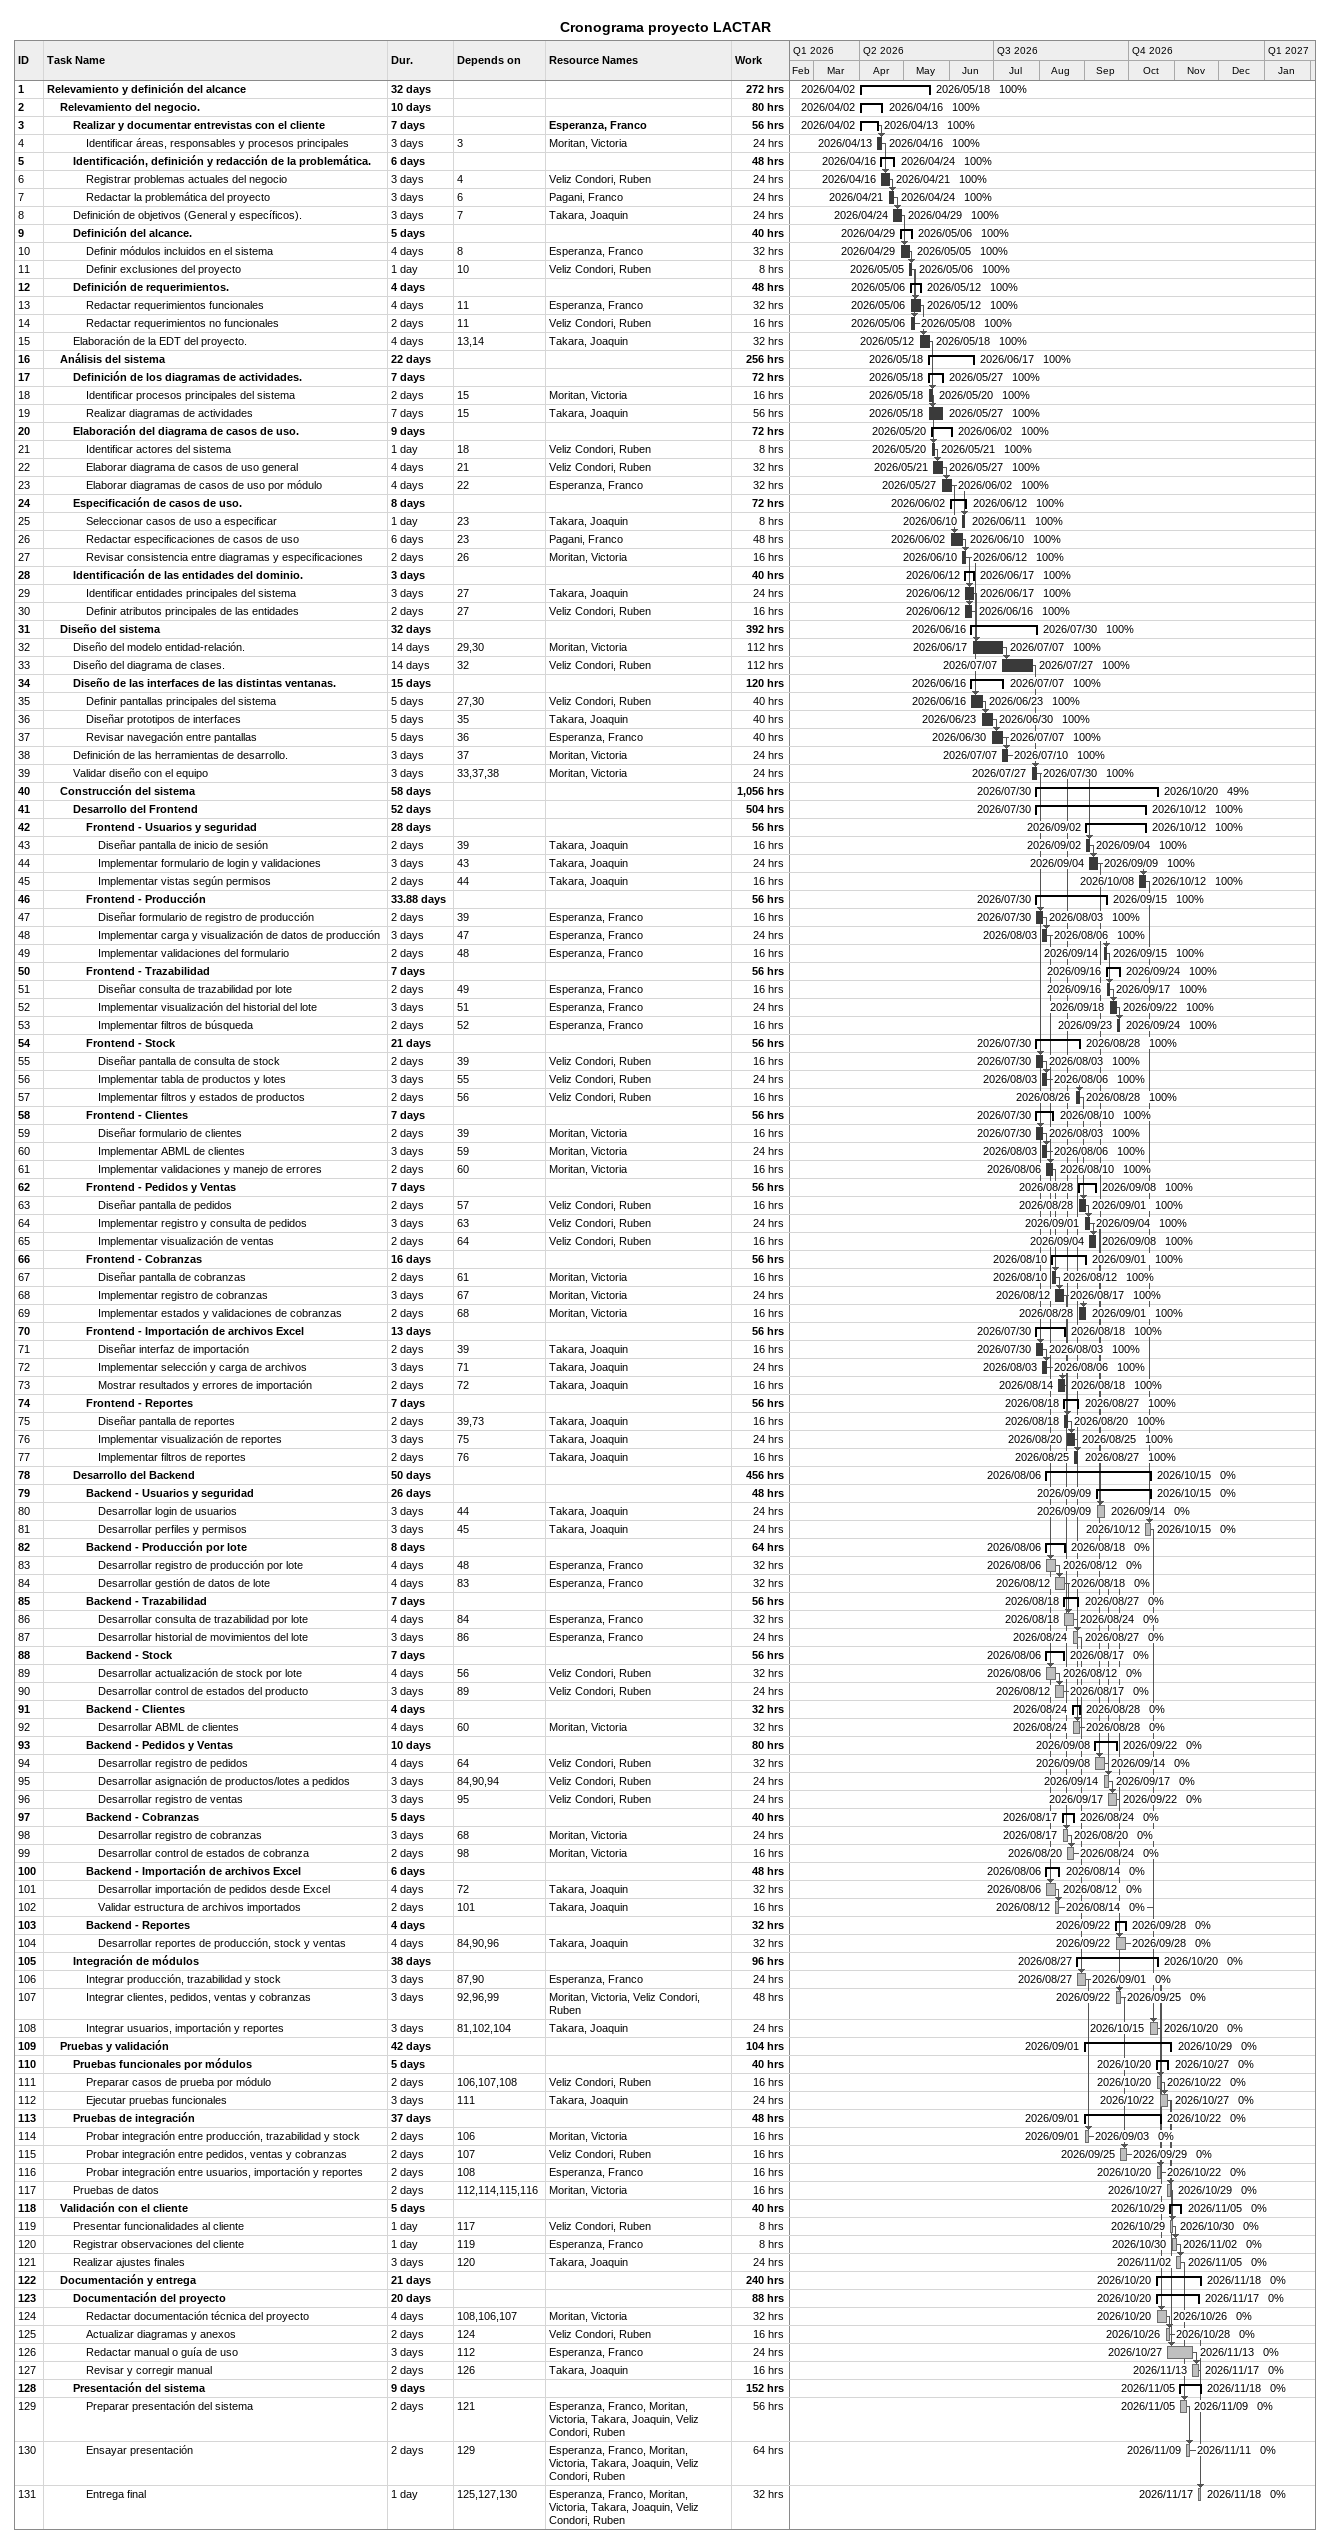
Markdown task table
Cronograma proyecto LACTAR

| ID | Level | Task | Duration | Start | Finish | Predecessors | Resources | % complete | Work (h) |
|---|---|---|---|---|---|---|---|---|---|
| 1 | 1 | **Relevamiento y definición del alcance** | 32d | 2026-04-02 | 2026-05-18 |  |  | 100 | 272 |
| 2 | 2 | **Relevamiento del negocio.** | 10d | 2026-04-02 | 2026-04-16 |  |  | 100 | 80 |
| 3 | 3 | **Realizar y documentar entrevistas con el cliente** | 7d | 2026-04-02 | 2026-04-13 |  | Esperanza, Franco | 100 | 56 |
| 4 | 4 | Identificar áreas, responsables y procesos principales | 3d | 2026-04-13 | 2026-04-16 | 3 | Moritan, Victoria | 100 | 24 |
| 5 | 3 | **Identificación, definición y redacción de la problemática.** | 6d | 2026-04-16 | 2026-04-24 |  |  | 100 | 48 |
| 6 | 4 | Registrar problemas actuales del negocio | 3d | 2026-04-16 | 2026-04-21 | 4 | Veliz Condori, Ruben | 100 | 24 |
| 7 | 4 | Redactar la problemática del proyecto | 3d | 2026-04-21 | 2026-04-24 | 6 | Pagani, Franco | 100 | 24 |
| 8 | 3 | Definición de objetivos (General y específicos). | 3d | 2026-04-24 | 2026-04-29 | 7 | Takara, Joaquin | 100 | 24 |
| 9 | 3 | **Definición del alcance.** | 5d | 2026-04-29 | 2026-05-06 |  |  | 100 | 40 |
| 10 | 4 | Definir módulos incluidos en el sistema | 4d | 2026-04-29 | 2026-05-05 | 8 | Esperanza, Franco | 100 | 32 |
| 11 | 4 | Definir exclusiones del proyecto | 1d | 2026-05-05 | 2026-05-06 | 10 | Veliz Condori, Ruben | 100 | 8 |
| 12 | 3 | **Definición de requerimientos.** | 4d | 2026-05-06 | 2026-05-12 |  |  | 100 | 48 |
| 13 | 4 | Redactar requerimientos funcionales | 4d | 2026-05-06 | 2026-05-12 | 11 | Esperanza, Franco | 100 | 32 |
| 14 | 4 | Redactar requerimientos no funcionales | 2d | 2026-05-06 | 2026-05-08 | 11 | Veliz Condori, Ruben | 100 | 16 |
| 15 | 3 | Elaboración de la EDT del proyecto. | 4d | 2026-05-12 | 2026-05-18 | 13, 14 | Takara, Joaquin | 100 | 32 |
| 16 | 2 | **Análisis del sistema** | 22d | 2026-05-18 | 2026-06-17 |  |  | 100 | 256 |
| 17 | 3 | **Definición de los diagramas de actividades.** | 7d | 2026-05-18 | 2026-05-27 |  |  | 100 | 72 |
| 18 | 4 | Identificar procesos principales del sistema | 2d | 2026-05-18 | 2026-05-20 | 15 | Moritan, Victoria | 100 | 16 |
| 19 | 4 | Realizar diagramas de actividades | 7d | 2026-05-18 | 2026-05-27 | 15 | Takara, Joaquin | 100 | 56 |
| 20 | 3 | **Elaboración del diagrama de casos de uso.** | 9d | 2026-05-20 | 2026-06-02 |  |  | 100 | 72 |
| 21 | 4 | Identificar actores del sistema | 1d | 2026-05-20 | 2026-05-21 | 18 | Veliz Condori, Ruben | 100 | 8 |
| 22 | 4 | Elaborar diagrama de casos de uso general | 4d | 2026-05-21 | 2026-05-27 | 21 | Veliz Condori, Ruben | 100 | 32 |
| 23 | 4 | Elaborar diagramas de casos de uso por módulo | 4d | 2026-05-27 | 2026-06-02 | 22 | Esperanza, Franco | 100 | 32 |
| 24 | 3 | **Especificación de casos de uso.** | 8d | 2026-06-02 | 2026-06-12 |  |  | 100 | 72 |
| 25 | 4 | Seleccionar casos de uso a especificar | 1d | 2026-06-10 | 2026-06-11 | 23 | Takara, Joaquin | 100 | 8 |
| 26 | 4 | Redactar especificaciones de casos de uso | 6d | 2026-06-02 | 2026-06-10 | 23 | Pagani, Franco | 100 | 48 |
| 27 | 4 | Revisar consistencia entre diagramas y especificaciones | 2d | 2026-06-10 | 2026-06-12 | 26 | Moritan, Victoria | 100 | 16 |
| 28 | 3 | **Identificación de las entidades del dominio.** | 3d | 2026-06-12 | 2026-06-17 |  |  | 100 | 40 |
| 29 | 4 | Identificar entidades principales del sistema | 3d | 2026-06-12 | 2026-06-17 | 27 | Takara, Joaquin | 100 | 24 |
| 30 | 4 | Definir atributos principales de las entidades | 2d | 2026-06-12 | 2026-06-16 | 27 | Veliz Condori, Ruben | 100 | 16 |
| 31 | 2 | **Diseño del sistema** | 32d | 2026-06-16 | 2026-07-30 |  |  | 100 | 392 |
| 32 | 3 | Diseño del modelo entidad-relación. | 14d | 2026-06-17 | 2026-07-07 | 29, 30 | Moritan, Victoria | 100 | 112 |
| 33 | 3 | Diseño del diagrama de clases. | 14d | 2026-07-07 | 2026-07-27 | 32 | Veliz Condori, Ruben | 100 | 112 |
| 34 | 3 | **Diseño de las interfaces de las distintas ventanas.** | 15d | 2026-06-16 | 2026-07-07 |  |  | 100 | 120 |
| 35 | 4 | Definir pantallas principales del sistema | 5d | 2026-06-16 | 2026-06-23 | 27, 30 | Veliz Condori, Ruben | 100 | 40 |
| 36 | 4 | Diseñar prototipos de interfaces | 5d | 2026-06-23 | 2026-06-30 | 35 | Takara, Joaquin | 100 | 40 |
| 37 | 4 | Revisar navegación entre pantallas | 5d | 2026-06-30 | 2026-07-07 | 36 | Esperanza, Franco | 100 | 40 |
| 38 | 3 | Definición de las herramientas de desarrollo. | 3d | 2026-07-07 | 2026-07-10 | 37 | Moritan, Victoria | 100 | 24 |
| 39 | 3 | Validar diseño con el equipo | 3d | 2026-07-27 | 2026-07-30 | 33, 37, 38 | Moritan, Victoria | 100 | 24 |
| 40 | 2 | **Construcción del sistema** | 58d | 2026-07-30 | 2026-10-20 |  |  | 49 | 1056 |
| 41 | 3 | **Desarrollo del Frontend** | 52d | 2026-07-30 | 2026-10-12 |  |  | 100 | 504 |
| 42 | 4 | **Frontend - Usuarios y seguridad** | 28d | 2026-09-02 | 2026-10-12 |  |  | 100 | 56 |
| 43 | 5 | Diseñar pantalla de inicio de sesión | 2d | 2026-09-02 | 2026-09-04 | 39 | Takara, Joaquin | 100 | 16 |
| 44 | 5 | Implementar formulario de login y validaciones | 3d | 2026-09-04 | 2026-09-09 | 43 | Takara, Joaquin | 100 | 24 |
| 45 | 5 | Implementar vistas según permisos | 2d | 2026-10-08 | 2026-10-12 | 44 | Takara, Joaquin | 100 | 16 |
| 46 | 4 | **Frontend - Producción** | 33.88d | 2026-07-30 | 2026-09-15 |  |  | 100 | 56 |
| 47 | 5 | Diseñar formulario de registro de producción | 2d | 2026-07-30 | 2026-08-03 | 39 | Esperanza, Franco | 100 | 16 |
| 48 | 5 | Implementar carga y visualización de datos de producción | 3d | 2026-08-03 | 2026-08-06 | 47 | Esperanza, Franco | 100 | 24 |
| 49 | 5 | Implementar validaciones del formulario | 2d | 2026-09-14 | 2026-09-15 | 48 | Esperanza, Franco | 100 | 16 |
| 50 | 4 | **Frontend - Trazabilidad** | 7d | 2026-09-16 | 2026-09-24 |  |  | 100 | 56 |
| 51 | 5 | Diseñar consulta de trazabilidad por lote | 2d | 2026-09-16 | 2026-09-17 | 49 | Esperanza, Franco | 100 | 16 |
| 52 | 5 | Implementar visualización del historial del lote | 3d | 2026-09-18 | 2026-09-22 | 51 | Esperanza, Franco | 100 | 24 |
| 53 | 5 | Implementar filtros de búsqueda | 2d | 2026-09-23 | 2026-09-24 | 52 | Esperanza, Franco | 100 | 16 |
| 54 | 4 | **Frontend - Stock** | 21d | 2026-07-30 | 2026-08-28 |  |  | 100 | 56 |
| 55 | 5 | Diseñar pantalla de consulta de stock | 2d | 2026-07-30 | 2026-08-03 | 39 | Veliz Condori, Ruben | 100 | 16 |
| 56 | 5 | Implementar tabla de productos y lotes | 3d | 2026-08-03 | 2026-08-06 | 55 | Veliz Condori, Ruben | 100 | 24 |
| 57 | 5 | Implementar filtros y estados de productos | 2d | 2026-08-26 | 2026-08-28 | 56 | Veliz Condori, Ruben | 100 | 16 |
| 58 | 4 | **Frontend - Clientes** | 7d | 2026-07-30 | 2026-08-10 |  |  | 100 | 56 |
| 59 | 5 | Diseñar formulario de clientes | 2d | 2026-07-30 | 2026-08-03 | 39 | Moritan, Victoria | 100 | 16 |
| 60 | 5 | Implementar ABML de clientes | 3d | 2026-08-03 | 2026-08-06 | 59 | Moritan, Victoria | 100 | 24 |
| 61 | 5 | Implementar validaciones y manejo de errores | 2d | 2026-08-06 | 2026-08-10 | 60 | Moritan, Victoria | 100 | 16 |
| 62 | 4 | **Frontend - Pedidos y Ventas** | 7d | 2026-08-28 | 2026-09-08 |  |  | 100 | 56 |
| 63 | 5 | Diseñar pantalla de pedidos | 2d | 2026-08-28 | 2026-09-01 | 57 | Veliz Condori, Ruben | 100 | 16 |
| 64 | 5 | Implementar registro y consulta de pedidos | 3d | 2026-09-01 | 2026-09-04 | 63 | Veliz Condori, Ruben | 100 | 24 |
| 65 | 5 | Implementar visualización de ventas | 2d | 2026-09-04 | 2026-09-08 | 64 | Veliz Condori, Ruben | 100 | 16 |
| 66 | 4 | **Frontend - Cobranzas** | 16d | 2026-08-10 | 2026-09-01 |  |  | 100 | 56 |
| 67 | 5 | Diseñar pantalla de cobranzas | 2d | 2026-08-10 | 2026-08-12 | 61 | Moritan, Victoria | 100 | 16 |
| 68 | 5 | Implementar registro de cobranzas | 3d | 2026-08-12 | 2026-08-17 | 67 | Moritan, Victoria | 100 | 24 |
| 69 | 5 | Implementar estados y validaciones de cobranzas | 2d | 2026-08-28 | 2026-09-01 | 68 | Moritan, Victoria | 100 | 16 |
| 70 | 4 | **Frontend - Importación de archivos Excel** | 13d | 2026-07-30 | 2026-08-18 |  |  | 100 | 56 |
| 71 | 5 | Diseñar interfaz de importación | 2d | 2026-07-30 | 2026-08-03 | 39 | Takara, Joaquin | 100 | 16 |
| 72 | 5 | Implementar selección y carga de archivos | 3d | 2026-08-03 | 2026-08-06 | 71 | Takara, Joaquin | 100 | 24 |
| 73 | 5 | Mostrar resultados y errores de importación | 2d | 2026-08-14 | 2026-08-18 | 72 | Takara, Joaquin | 100 | 16 |
| 74 | 4 | **Frontend - Reportes** | 7d | 2026-08-18 | 2026-08-27 |  |  | 100 | 56 |
| 75 | 5 | Diseñar pantalla de reportes | 2d | 2026-08-18 | 2026-08-20 | 39, 73 | Takara, Joaquin | 100 | 16 |
| 76 | 5 | Implementar visualización de reportes | 3d | 2026-08-20 | 2026-08-25 | 75 | Takara, Joaquin | 100 | 24 |
| 77 | 5 | Implementar filtros de reportes | 2d | 2026-08-25 | 2026-08-27 | 76 | Takara, Joaquin | 100 | 16 |
| 78 | 3 | **Desarrollo del Backend** | 50d | 2026-08-06 | 2026-10-15 |  |  | 0 | 456 |
| 79 | 4 | **Backend - Usuarios y seguridad** | 26d | 2026-09-09 | 2026-10-15 |  |  | 0 | 48 |
| 80 | 5 | Desarrollar login de usuarios | 3d | 2026-09-09 | 2026-09-14 | 44 | Takara, Joaquin | 0 | 24 |
| 81 | 5 | Desarrollar perfiles y permisos | 3d | 2026-10-12 | 2026-10-15 | 45 | Takara, Joaquin | 0 | 24 |
| 82 | 4 | **Backend - Producción por lote** | 8d | 2026-08-06 | 2026-08-18 |  |  | 0 | 64 |
| 83 | 5 | Desarrollar registro de producción por lote | 4d | 2026-08-06 | 2026-08-12 | 48 | Esperanza, Franco | 0 | 32 |
| 84 | 5 | Desarrollar gestión de datos de lote | 4d | 2026-08-12 | 2026-08-18 | 83 | Esperanza, Franco | 0 | 32 |
| 85 | 4 | **Backend - Trazabilidad** | 7d | 2026-08-18 | 2026-08-27 |  |  | 0 | 56 |
| 86 | 5 | Desarrollar consulta de trazabilidad por lote | 4d | 2026-08-18 | 2026-08-24 | 84 | Esperanza, Franco | 0 | 32 |
| 87 | 5 | Desarrollar historial de movimientos del lote | 3d | 2026-08-24 | 2026-08-27 | 86 | Esperanza, Franco | 0 | 24 |
| 88 | 4 | **Backend - Stock** | 7d | 2026-08-06 | 2026-08-17 |  |  | 0 | 56 |
| 89 | 5 | Desarrollar actualización de stock por lote | 4d | 2026-08-06 | 2026-08-12 | 56 | Veliz Condori, Ruben | 0 | 32 |
| 90 | 5 | Desarrollar control de estados del producto | 3d | 2026-08-12 | 2026-08-17 | 89 | Veliz Condori, Ruben | 0 | 24 |
| 91 | 4 | **Backend - Clientes** | 4d | 2026-08-24 | 2026-08-28 |  |  | 0 | 32 |
| 92 | 5 | Desarrollar ABML de clientes | 4d | 2026-08-24 | 2026-08-28 | 60 | Moritan, Victoria | 0 | 32 |
| 93 | 4 | **Backend - Pedidos y Ventas** | 10d | 2026-09-08 | 2026-09-22 |  |  | 0 | 80 |
| 94 | 5 | Desarrollar registro de pedidos | 4d | 2026-09-08 | 2026-09-14 | 64 | Veliz Condori, Ruben | 0 | 32 |
| 95 | 5 | Desarrollar asignación de productos/lotes a pedidos | 3d | 2026-09-14 | 2026-09-17 | 84, 90, 94 | Veliz Condori, Ruben | 0 | 24 |
| 96 | 5 | Desarrollar registro de ventas | 3d | 2026-09-17 | 2026-09-22 | 95 | Veliz Condori, Ruben | 0 | 24 |
| 97 | 4 | **Backend - Cobranzas** | 5d | 2026-08-17 | 2026-08-24 |  |  | 0 | 40 |
| 98 | 5 | Desarrollar registro de cobranzas | 3d | 2026-08-17 | 2026-08-20 | 68 | Moritan, Victoria | 0 | 24 |
| 99 | 5 | Desarrollar control de estados de cobranza | 2d | 2026-08-20 | 2026-08-24 | 98 | Moritan, Victoria | 0 | 16 |
| 100 | 4 | **Backend - Importación de archivos Excel** | 6d | 2026-08-06 | 2026-08-14 |  |  | 0 | 48 |
| 101 | 5 | Desarrollar importación de pedidos desde Excel | 4d | 2026-08-06 | 2026-08-12 | 72 | Takara, Joaquin | 0 | 32 |
| 102 | 5 | Validar estructura de archivos importados | 2d | 2026-08-12 | 2026-08-14 | 101 | Takara, Joaquin | 0 | 16 |
| 103 | 4 | **Backend - Reportes** | 4d | 2026-09-22 | 2026-09-28 |  |  | 0 | 32 |
| 104 | 5 | Desarrollar reportes de producción, stock y ventas | 4d | 2026-09-22 | 2026-09-28 | 84, 90, 96 | Takara, Joaquin | 0 | 32 |
| 105 | 3 | **Integración de módulos** | 38d | 2026-08-27 | 2026-10-20 |  |  | 0 | 96 |
| 106 | 4 | Integrar producción, trazabilidad y stock | 3d | 2026-08-27 | 2026-09-01 | 87, 90 | Esperanza, Franco | 0 | 24 |
| 107 | 4 | Integrar clientes, pedidos, ventas y cobranzas | 3d | 2026-09-22 | 2026-09-25 | 92, 96, 99 | Moritan, Victoria, Veliz Condori, Ruben | 0 | 48 |
| 108 | 4 | Integrar usuarios, importación y reportes | 3d | 2026-10-15 | 2026-10-20 | 81, 102, 104 | Takara, Joaquin | 0 | 24 |
| 109 | 2 | **Pruebas y validación** | 42d | 2026-09-01 | 2026-10-29 |  |  | 0 | 104 |
| 110 | 3 | **Pruebas funcionales por módulos** | 5d | 2026-10-20 | 2026-10-27 |  |  | 0 | 40 |
| 111 | 4 | Preparar casos de prueba por módulo | 2d | 2026-10-20 | 2026-10-22 | 106, 107, 108 | Veliz Condori, Ruben | 0 | 16 |
| 112 | 4 | Ejecutar pruebas funcionales | 3d | 2026-10-22 | 2026-10-27 | 111 | Takara, Joaquin | 0 | 24 |
| 113 | 3 | **Pruebas de integración** | 37d | 2026-09-01 | 2026-10-22 |  |  | 0 | 48 |
| 114 | 4 | Probar integración entre producción, trazabilidad y stock | 2d | 2026-09-01 | 2026-09-03 | 106 | Moritan, Victoria | 0 | 16 |
| 115 | 4 | Probar integración entre pedidos, ventas y cobranzas | 2d | 2026-09-25 | 2026-09-29 | 107 | Veliz Condori, Ruben | 0 | 16 |
| 116 | 4 | Probar integración entre usuarios, importación y reportes | 2d | 2026-10-20 | 2026-10-22 | 108 | Esperanza, Franco | 0 | 16 |
| 117 | 3 | Pruebas de datos | 2d | 2026-10-27 | 2026-10-29 | 112, 114, 115, 116 | Moritan, Victoria | 0 | 16 |
| 118 | 2 | **Validación con el cliente** | 5d | 2026-10-29 | 2026-11-05 |  |  | 0 | 40 |
| 119 | 3 | Presentar funcionalidades al cliente | 1d | 2026-10-29 | 2026-10-30 | 117 | Veliz Condori, Ruben | 0 | 8 |
| 120 | 3 | Registrar observaciones del cliente | 1d | 2026-10-30 | 2026-11-02 | 119 | Esperanza, Franco | 0 | 8 |
| 121 | 3 | Realizar ajustes finales | 3d | 2026-11-02 | 2026-11-05 | 120 | Takara, Joaquin | 0 | 24 |
| 122 | 2 | **Documentación y entrega** | 21d | 2026-10-20 | 2026-11-18 |  |  | 0 | 240 |
| 123 | 3 | **Documentación del proyecto** | 20d | 2026-10-20 | 2026-11-17 |  |  | 0 | 88 |
| 124 | 4 | Redactar documentación técnica del proyecto | 4d | 2026-10-20 | 2026-10-26 | 108, 106, 107 | Moritan, Victoria | 0 | 32 |
| 125 | 4 | Actualizar diagramas y anexos | 2d | 2026-10-26 | 2026-10-28 | 124 | Veliz Condori, Ruben | 0 | 16 |
| 126 | 4 | Redactar manual o guía de uso | 3d | 2026-10-27 | 2026-11-13 | 112 | Esperanza, Franco | 0 | 24 |
| 127 | 4 | Revisar y corregir manual | 2d | 2026-11-13 | 2026-11-17 | 126 | Takara, Joaquin | 0 | 16 |
| 128 | 3 | **Presentación del sistema** | 9d | 2026-11-05 | 2026-11-18 |  |  | 0 | 152 |
| 129 | 4 | Preparar presentación del sistema | 2d | 2026-11-05 | 2026-11-09 | 121 | Esperanza, Franco, Moritan, Victoria, Takara, Joaquin, Veliz Condori, Ruben | 0 | 56 |
| 130 | 4 | Ensayar presentación | 2d | 2026-11-09 | 2026-11-11 | 129 | Esperanza, Franco, Moritan, Victoria, Takara, Joaquin, Veliz Condori, Ruben | 0 | 64 |
| 131 | 4 | Entrega final | 1d | 2026-11-17 | 2026-11-18 | 125, 127, 130 | Esperanza, Franco, Moritan, Victoria, Takara, Joaquin, Veliz Condori, Ruben | 0 | 32 |
